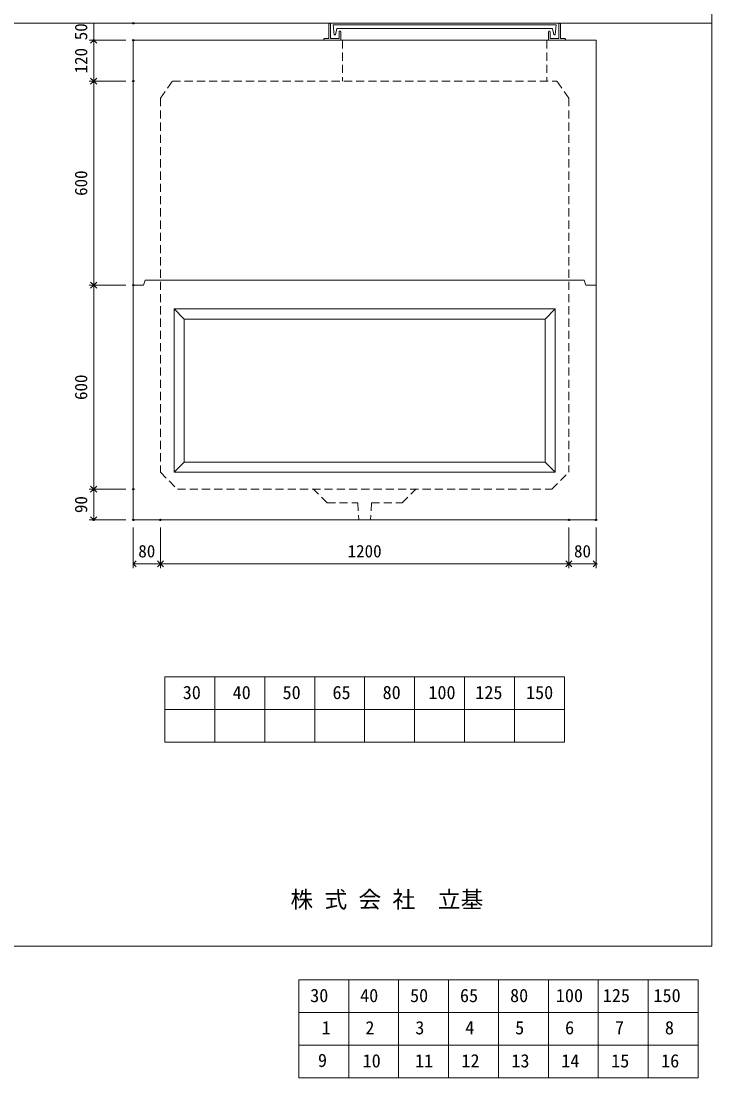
# Model space of a CAD drawing. Units: millimetres, scale not verified. Extents: x -6420 to 6420, y -3044 to 3044.
# Drawn here: x 4391 to 6420, y -3044 to 63 of the extents above; entities that cross this region are included whole.
import ezdxf
from ezdxf.enums import TextEntityAlignment as Align

# ---------------------------------------------------------------- set-up
doc = ezdxf.new("R2010")
doc.units = ezdxf.units.MM
doc.header["$LTSCALE"] = 20
doc.header["$PDMODE"] = 32
doc.header["$PDSIZE"] = 4
doc.linetypes.add('DASHED1', pattern=[1.8, 1.2, -0.6])
doc.layers.add('0-1_Defpoints', color=7, linetype='Continuous')
for name, color, linetype, lineweight in [('0-2_waku', 7, 'Continuous', 18), ('0-3_gaikei', 7, 'Continuous', 18), ('0-4_kakure', 7, 'DASHED1', 5), ('0-5_sunpou', 7, 'Continuous', 5), ('0-8_uchigawa', 6, 'Continuous', 18), ('0-A_futa', 3, 'Continuous', 18), ('0-B_GL', 4, 'Continuous', 18), ('0-D_文字１', 7, 'Continuous', 18), ('1-4_文字２', 7, 'Continuous', 5)]:
    doc.layers.add(name, color=color, linetype=linetype, lineweight=lineweight)
doc.styles.add('ＭＳ ゴシック', font='')
doc.styles.get('ＭＳ ゴシック').set_extended_font_data('MS Gothic')

# ---------------------------------------------------------------- blocks, each defined once
blk = doc.blocks.new('_Open90')
at = {"layer": '0-5_sunpou'}
blk.add_line((0, 0), (-1, 0), dxfattribs=at)
blk.add_lwpolyline([(-0.5, 0.5), (0, 0), (-0.5, -0.5)], dxfattribs=at)
blk = doc.blocks.new('D65')
at = {"layer": '0-1_Defpoints'}
for p in [(7303.24, 2590.17), (7187.22, 2470.17), (7303.24, 2470.17)]:
    blk.add_point(p, dxfattribs=at)
at = {"layer": '0-5_sunpou'}
for p, q in [((7281.24, 2590.17), (7174.22, 2590.17)), ((7187.22, 2572.17), (7187.22, 2488.17)), ((7281.24, 2470.17), (7174.22, 2470.17))]:
    blk.add_line(p, q, dxfattribs=at)
at = {"layer": '0-5_sunpou', "xscale": 18, "yscale": 18}
for p, rotation in [((7187.22, 2590.17), 90), ((7187.22, 2470.17), 270)]:
    blk.add_blockref('_Open90', p, dxfattribs=dict(at, rotation=rotation))
at = {"layer": '0-5_sunpou', "style": 'ＭＳ ゴシック'}
blk.add_text('120', height=36.66, rotation=90, dxfattribs=at).set_placement((7179.22, 2492.67), align=Align.BOTTOM_LEFT)
blk = doc.blocks.new('D66')
at = {"layer": '0-1_Defpoints'}
for p in [(7303.24, 2470.17), (7187.22, 1870.17), (7303.24, 1870.17)]:
    blk.add_point(p, dxfattribs=at)
at = {"layer": '0-5_sunpou'}
for p, q in [((7281.24, 2470.17), (7174.22, 2470.17)), ((7187.22, 2452.17), (7187.22, 1888.17)), ((7281.24, 1870.17), (7174.22, 1870.17))]:
    blk.add_line(p, q, dxfattribs=at)
at = {"layer": '0-5_sunpou', "xscale": 18, "yscale": 18}
for p, rotation in [((7187.22, 2470.17), 90), ((7187.22, 1870.17), 270)]:
    blk.add_blockref('_Open90', p, dxfattribs=dict(at, rotation=rotation))
at = {"layer": '0-5_sunpou', "style": 'ＭＳ ゴシック'}
blk.add_text('600', height=36.66, rotation=90, dxfattribs=at).set_placement((7179.22, 2132.67), align=Align.BOTTOM_LEFT)
blk = doc.blocks.new('D67')
at = {"layer": '0-1_Defpoints'}
for p in [(7303.24, 1870.17), (7187.22, 1270.17), (7303.24, 1270.17)]:
    blk.add_point(p, dxfattribs=at)
at = {"layer": '0-5_sunpou'}
for p, q in [((7281.24, 1870.17), (7174.22, 1870.17)), ((7187.22, 1852.17), (7187.22, 1288.17)), ((7281.24, 1270.17), (7174.22, 1270.17))]:
    blk.add_line(p, q, dxfattribs=at)
at = {"layer": '0-5_sunpou', "xscale": 18, "yscale": 18}
for p, rotation in [((7187.22, 1870.17), 90), ((7187.22, 1270.17), 270)]:
    blk.add_blockref('_Open90', p, dxfattribs=dict(at, rotation=rotation))
at = {"layer": '0-5_sunpou', "style": 'ＭＳ ゴシック'}
blk.add_text('600', height=36.66, rotation=90, dxfattribs=at).set_placement((7179.22, 1532.67), align=Align.BOTTOM_LEFT)
blk = doc.blocks.new('D68')
at = {"layer": '0-1_Defpoints'}
for p in [(7303.24, 1270.17), (7187.22, 1180.17), (7303.24, 1180.17)]:
    blk.add_point(p, dxfattribs=at)
at = {"layer": '0-5_sunpou'}
for p, q in [((7281.24, 1270.17), (7174.22, 1270.17)), ((7187.22, 1252.17), (7187.22, 1198.17)), ((7281.24, 1180.17), (7174.22, 1180.17))]:
    blk.add_line(p, q, dxfattribs=at)
at = {"layer": '0-5_sunpou', "xscale": 18, "yscale": 18}
for p, rotation in [((7187.22, 1270.17), 90), ((7187.22, 1180.17), 270)]:
    blk.add_blockref('_Open90', p, dxfattribs=dict(at, rotation=rotation))
at = {"layer": '0-5_sunpou', "style": 'ＭＳ ゴシック'}
blk.add_text('90', height=36.66, rotation=90, dxfattribs=at).set_placement((7179.22, 1200.17), align=Align.BOTTOM_LEFT)
blk = doc.blocks.new('D69')
at = {"layer": '0-1_Defpoints'}
for p in [(7303.24, 1180.17), (7383.24, 1180.17), (7383.24, 1050.85)]:
    blk.add_point(p, dxfattribs=at)
at = {"layer": '0-5_sunpou'}
for p, q in [((7303.24, 1158.17), (7303.24, 1037.85)), ((7383.24, 1158.17), (7383.24, 1037.85)), ((7321.24, 1050.85), (7365.24, 1050.85))]:
    blk.add_line(p, q, dxfattribs=at)
at = {"layer": '0-5_sunpou', "xscale": 18, "yscale": 18, "rotation": 180}
blk.add_blockref('_Open90', (7303.24, 1050.85), dxfattribs=at)
at = {"layer": '0-5_sunpou', "xscale": 18, "yscale": 18}
blk.add_blockref('_Open90', (7383.24, 1050.85), dxfattribs=at)
at = {"layer": '0-5_sunpou', "style": 'ＭＳ ゴシック'}
blk.add_text('80', height=36.66, dxfattribs=at).set_placement((7318.24, 1058.85), align=Align.BOTTOM_LEFT)
blk = doc.blocks.new('D70')
at = {"layer": '0-1_Defpoints'}
for p in [(7383.24, 1180.17), (8583.24, 1180.17), (8583.24, 1050.85)]:
    blk.add_point(p, dxfattribs=at)
at = {"layer": '0-5_sunpou'}
for p, q in [((7383.24, 1158.17), (7383.24, 1037.85)), ((8583.24, 1158.17), (8583.24, 1037.85)), ((7401.24, 1050.85), (8565.24, 1050.85))]:
    blk.add_line(p, q, dxfattribs=at)
at = {"layer": '0-5_sunpou', "xscale": 18, "yscale": 18, "rotation": 180}
blk.add_blockref('_Open90', (7383.24, 1050.85), dxfattribs=at)
at = {"layer": '0-5_sunpou', "xscale": 18, "yscale": 18}
blk.add_blockref('_Open90', (8583.24, 1050.85), dxfattribs=at)
at = {"layer": '0-5_sunpou', "style": 'ＭＳ ゴシック'}
blk.add_text('1200', height=36.66, dxfattribs=at).set_placement((7933.24, 1058.85), align=Align.BOTTOM_LEFT)
blk = doc.blocks.new('D71')
at = {"layer": '0-1_Defpoints'}
for p in [(8583.24, 1180.17), (8663.24, 1180.17), (8663.24, 1050.85)]:
    blk.add_point(p, dxfattribs=at)
at = {"layer": '0-5_sunpou'}
for p, q in [((8583.24, 1158.17), (8583.24, 1037.85)), ((8663.24, 1158.17), (8663.24, 1037.85)), ((8601.24, 1050.85), (8645.24, 1050.85))]:
    blk.add_line(p, q, dxfattribs=at)
at = {"layer": '0-5_sunpou', "xscale": 18, "yscale": 18, "rotation": 180}
blk.add_blockref('_Open90', (8583.24, 1050.85), dxfattribs=at)
at = {"layer": '0-5_sunpou', "xscale": 18, "yscale": 18}
blk.add_blockref('_Open90', (8663.24, 1050.85), dxfattribs=at)
at = {"layer": '0-5_sunpou', "style": 'ＭＳ ゴシック'}
blk.add_text('80', height=36.66, dxfattribs=at).set_placement((8598.24, 1058.85), align=Align.BOTTOM_LEFT)
blk = doc.blocks.new('D72')
at = {"layer": '0-1_Defpoints'}
for p in [(7303.24, 2640.17), (7187.22, 2590.17), (7303.24, 2590.17)]:
    blk.add_point(p, dxfattribs=at)
at = {"layer": '0-5_sunpou'}
for p, q in [((7281.24, 2640.17), (7174.22, 2640.17)), ((7187.22, 2640.17), (7187.22, 2590.17)), ((7281.24, 2590.17), (7174.22, 2590.17))]:
    blk.add_line(p, q, dxfattribs=at)
at = {"layer": '0-5_sunpou', "style": 'ＭＳ ゴシック'}
blk.add_text('50', height=36.66, rotation=90, dxfattribs=at).set_placement((7179.22, 2590.17), align=Align.BOTTOM_LEFT)

msp = doc.modelspace()

# ---------------------------------------------------------------- linework, layer by layer
at = {"layer": '0-2_waku'}
for p, q in [((6420.49, 3043.52), (6420.49, -2656.48)), ((4813.82, -1864.14), (4813.82, -2056.14)), ((4813.82, -1864.14), (4813.82, -2056.14)), ((4813.82, -1864.14), (4813.82, -2056.14)), ((4813.82, -1864.14), (4813.82, -2056.14)), ((4813.82, -1864.14), (5987.16, -1864.14)), ((4960.49, -1864.14), (4960.49, -2056.14)), ((5107.16, -1864.14), (5107.16, -2056.14)), ((5107.16, -1864.14), (5107.16, -2056.14)), ((5253.82, -1864.14), (5253.82, -2056.14)), ((5400.49, -1864.14), (5400.49, -2056.14)), ((5547.16, -1864.14), (5547.16, -2056.14)), ((5693.82, -1864.14), (5693.82, -2056.14)), ((5840.49, -1864.14), (5840.49, -2056.14)), ((5987.16, -1864.14), (5987.16, -2056.14)), ((4813.82, -1960.14), (5987.16, -1960.14)), ((4813.82, -2056.14), (5987.16, -2056.14)), ((-1739.51, -2656.48), (6420.49, -2656.48))]:
    msp.add_line(p, q, dxfattribs=at)
at = {"layer": '0-3_gaikei'}
for p, q in [((4720.49, 6.85), (6080.49, 6.85)), ((4720.49, 6.85), (4720.49, -1403.14)), ((6080.49, 6.85), (6080.49, -1403.14)), ((4750.49, -713.14), (4720.49, -713.14)), ((4750.49, -713.14), (4755.49, -698.14)), ((4755.49, -698.14), (6045.49, -698.14)), ((6050.49, -713.14), (6045.49, -698.14)), ((6080.49, -713.14), (6050.49, -713.14)), ((6080.49, -1403.14), (4720.49, -1403.14))]:
    msp.add_line(p, q, dxfattribs=at)
at = {"layer": '0-4_kakure'}
for p, q in [((5335.49, 6.85), (5335.49, -113.15)), ((5935.49, 6.85), (5935.49, -113.15)), ((4800.49, -163.15), (4835.49, -113.15)), ((4835.49, -113.15), (5965.49, -113.15)), ((6000.49, -163.15), (5965.49, -113.15)), ((4800.49, -163.15), (4800.49, -1263.14)), ((6000.49, -163.15), (6000.49, -1263.14)), ((4800.49, -1263.14), (4850.49, -1313.14)), ((5950.49, -1313.14), (6000.49, -1263.14)), ((4850.49, -1313.14), (5950.49, -1313.14)), ((5290.49, -1353.02), (5250.49, -1313.02)), ((5290.49, -1353.02), (5380.49, -1353.02)), ((5380.49, -1353.02), (5382.99, -1403.02)), ((5420.49, -1353.02), (5417.99, -1403.02))]:
    msp.add_line(p, q, dxfattribs=at)
msp.add_lwpolyline([(5420.49, -1353.02), (5510.49, -1353.02), (5550.49, -1313.02)], dxfattribs=at)
at = {"layer": '0-8_uchigawa'}
for p, q in [((4840.49, -783.14), (5960.49, -783.14)), ((4840.49, -783.14), (4840.49, -1263.14)), ((4840.49, -783.14), (4870.49, -813.14)), ((5960.49, -783.14), (5930.49, -813.14)), ((5960.49, -1263.14), (5960.49, -783.14)), ((4870.49, -813.14), (5930.49, -813.14)), ((4870.49, -813.14), (4870.49, -1233.14)), ((5930.49, -1233.14), (5930.49, -813.14)), ((4840.49, -1263.14), (4870.49, -1233.14)), ((4870.49, -1233.14), (5930.49, -1233.14)), ((5960.49, -1263.14), (5930.49, -1233.14)), ((4840.49, -1263.14), (5960.49, -1263.14))]:
    msp.add_line(p, q, dxfattribs=at)
at = {"layer": '0-A_futa'}
for p, q in [((5295.49, 54.85), (5295.49, 11.85)), ((5297.49, 56.85), (5300.49, 56.85)), ((5300.49, 56.85), (5300.49, 11.85)), ((5308.3, 52.35), (5962.63, 52.35)), ((5308.3, 52.35), (5310.79, 22.35)), ((5318.82, 41.35), (5314.5, 22.35)), ((5318.82, 41.35), (5952.16, 41.35)), ((5325.49, 31.85), (5325.49, 11.85)), ((5327.49, 33.85), (5328.49, 33.85)), ((5330.49, 31.85), (5330.49, 6.85)), ((5940.49, 31.85), (5940.49, 6.85)), ((5943.49, 33.85), (5942.49, 33.85)), ((5945.49, 31.85), (5945.49, 11.85)), ((5952.16, 41.35), (5956.48, 22.35)), ((5962.63, 52.35), (5960.38, 22.35)), ((5970.49, 56.85), (5973.49, 56.85)), ((5975.49, 54.85), (5975.49, 11.85)), ((5280.49, 9.85), (5280.49, 8.85)), ((5282.49, 11.85), (5295.49, 11.85)), ((5335.49, 6.85), (5282.49, 6.85)), ((5300.49, 11.85), (5325.49, 11.85)), ((5310.79, 22.35), (5314.5, 22.35)), ((5940.49, 6.85), (5988.49, 6.85)), ((5960.38, 22.35), (5956.48, 22.35)), ((5988.49, 11.85), (5975.49, 11.85)), ((5990.49, 9.85), (5990.49, 8.85))]:
    msp.add_line(p, q, dxfattribs=at)
msp.add_lwpolyline([(5970.49, 56.85), (5970.49, 11.85), (5945.49, 11.85)], dxfattribs=at)
for centre, start, end in [((5297.49, 54.85), 90, 180), ((5327.49, 31.85), 90, 180), ((5328.49, 31.85), 0, 90), ((5942.49, 31.85), 90, 180), ((5943.49, 31.85), 0, 90), ((5973.49, 54.85), 0, 90), ((5282.49, 9.85), 90, 180), ((5282.49, 8.85), 180, 270), ((5988.49, 9.85), 0, 90), ((5988.49, 8.85), 270, 0)]:
    msp.add_arc(centre, 2, start, end, dxfattribs=at)
at = {"layer": '0-B_GL'}
msp.add_line((-1739.51, 56.85), (6420.49, 56.85), dxfattribs=at)
at = {"layer": '1-4_文字２'}
for p, q in [((5206.97, -2755.52), (5206.97, -2947.52)), ((5206.97, -2755.52), (5206.97, -2947.52)), ((5206.97, -2755.52), (5206.97, -2947.52)), ((5206.97, -2755.52), (5206.97, -2947.52)), ((5206.97, -2755.52), (6380.3, -2755.52)), ((5206.97, -2755.52), (5206.97, -2947.52)), ((5206.97, -2755.52), (5206.97, -2947.52)), ((5206.97, -2755.52), (5206.97, -2947.52)), ((5206.97, -2755.52), (5206.97, -2947.52)), ((5206.97, -2755.52), (6380.3, -2755.52)), ((5353.63, -2755.52), (5353.63, -2947.52)), ((5353.63, -2755.52), (5353.63, -2947.52)), ((5500.3, -2755.52), (5500.3, -2947.52)), ((5500.3, -2755.52), (5500.3, -2947.52)), ((5500.3, -2755.52), (5500.3, -2947.52)), ((5500.3, -2755.52), (5500.3, -2947.52)), ((5646.97, -2755.52), (5646.97, -2947.52)), ((5646.97, -2755.52), (5646.97, -2947.52)), ((5793.63, -2755.52), (5793.63, -2947.52)), ((5793.63, -2755.52), (5793.63, -2947.52)), ((5940.3, -2755.52), (5940.3, -2947.52)), ((5940.3, -2755.52), (5940.3, -2947.52)), ((6086.97, -2755.52), (6086.97, -2947.52)), ((6086.97, -2755.52), (6086.97, -2947.52)), ((6233.63, -2755.52), (6233.63, -2947.52)), ((6233.63, -2755.52), (6233.63, -2947.52)), ((6380.3, -2755.52), (6380.3, -2947.52)), ((6380.3, -2755.52), (6380.3, -2947.52)), ((5206.97, -2851.52), (6380.3, -2851.52)), ((5206.97, -2851.52), (6380.3, -2851.52)), ((5206.97, -2947.52), (6380.3, -2947.52)), ((5206.97, -2947.52), (6380.3, -2947.52)), ((5206.97, -2947.52), (5206.97, -3043.52)), ((5206.97, -2947.52), (5206.97, -3043.52)), ((5206.97, -2947.52), (5206.97, -3043.52)), ((5206.97, -2947.52), (5206.97, -3043.52)), ((5206.97, -2947.52), (6380.3, -2947.52)), ((5206.97, -2947.52), (5206.97, -3043.52)), ((5206.97, -2947.52), (5206.97, -3043.52)), ((5206.97, -2947.52), (5206.97, -3043.52)), ((5206.97, -2947.52), (5206.97, -3043.52)), ((5206.97, -2947.52), (6380.3, -2947.52)), ((5353.63, -2947.52), (5353.63, -3043.52)), ((5353.63, -2947.52), (5353.63, -3043.52)), ((5500.3, -2947.52), (5500.3, -3043.52)), ((5500.3, -2947.52), (5500.3, -3043.52)), ((5500.3, -2947.52), (5500.3, -3043.52)), ((5500.3, -2947.52), (5500.3, -3043.52)), ((5646.97, -2947.52), (5646.97, -3043.52)), ((5646.97, -2947.52), (5646.97, -3043.52)), ((5793.63, -2947.52), (5793.63, -3043.52)), ((5793.63, -2947.52), (5793.63, -3043.52)), ((5940.3, -2947.52), (5940.3, -3043.52)), ((5940.3, -2947.52), (5940.3, -3043.52)), ((6086.97, -2947.52), (6086.97, -3043.52)), ((6086.97, -2947.52), (6086.97, -3043.52)), ((6233.63, -2947.52), (6233.63, -3043.52)), ((6233.63, -2947.52), (6233.63, -3043.52)), ((6380.3, -2947.52), (6380.3, -3043.52)), ((6380.3, -2947.52), (6380.3, -3043.52)), ((5206.97, -3043.52), (6380.3, -3043.52)), ((5206.97, -3043.52), (6380.3, -3043.52))]:
    msp.add_line(p, q, dxfattribs=at)

# ---------------------------------------------------------------- block references
at = {"layer": '0-5_sunpou'}
for name in ['D72', 'D65', 'D66', 'D67', 'D68', 'D69', 'D70', 'D71']:
    msp.add_blockref(name, (-2582.75, -2583.31), dxfattribs=at)

# ---------------------------------------------------------------- texts
at = {"layer": '0-D_文字１', "style": 'ＭＳ ゴシック'}
for s, height, p in [('30', 39.1, (4865.99, -1941.78)), ('40', 39.1, (5012.66, -1941.78)), ('50', 39.1, (5159.32, -1941.78)), ('65', 39.1, (5305.99, -1941.78)), ('80', 39.1, (5453.2, -1941.78)), ('100', 39.1, (5587.7, -1941.78)), ('125', 39.1, (5725.55, -1941.78)), ('150', 39.1, (5874.57, -1941.78)), (' 株 式 会 社\u3000立基', 48.88, (5149.2, -2558.29))]:
    msp.add_text(s, height=height, dxfattribs=at).set_placement(p, align=Align.BOTTOM_LEFT)
at = {"layer": '1-4_文字２', "style": 'ＭＳ ゴシック'}
for s, p in [('30', (5240.5, -2832.6)), ('30', (5240.5, -2832.6)), ('40', (5387.17, -2832.6)), ('40', (5387.17, -2832.6)), ('50', (5533.84, -2832.6)), ('50', (5533.84, -2832.6)), ('65', (5680.5, -2832.6)), ('65', (5680.5, -2832.6)), ('80', (5827.72, -2832.6)), ('80', (5827.72, -2832.6)), ('100', (5962.21, -2832.6)), ('100', (5962.21, -2832.6)), ('125', (6100.06, -2832.6)), ('125', (6100.06, -2832.6)), ('150', (6249.08, -2832.6)), ('150', (6249.08, -2832.6)), ('1', (5274.03, -2927.32)), ('2', (5402.62, -2927.32)), ('3', (5549.28, -2927.32)), ('4', (5695.95, -2927.32)), ('5', (5842.62, -2927.32)), ('6', (5989.28, -2927.32)), ('7', (6135.95, -2927.32)), ('8', (6282.62, -2927.32)), ('9', (5263.28, -3023.32)), ('10', (5394.5, -3024.6)), ('11', (5548.49, -3024.6)), ('12', (5684.77, -3024.6)), ('13', (5831.44, -3024.6)), ('14', (5978.1, -3024.6)), ('15', (6124.77, -3024.6)), ('16', (6271.44, -3024.6))]:
    msp.add_text(s, height=39.1, dxfattribs=at).set_placement(p, align=Align.BOTTOM_LEFT)

doc.saveas('drawing.dxf')
